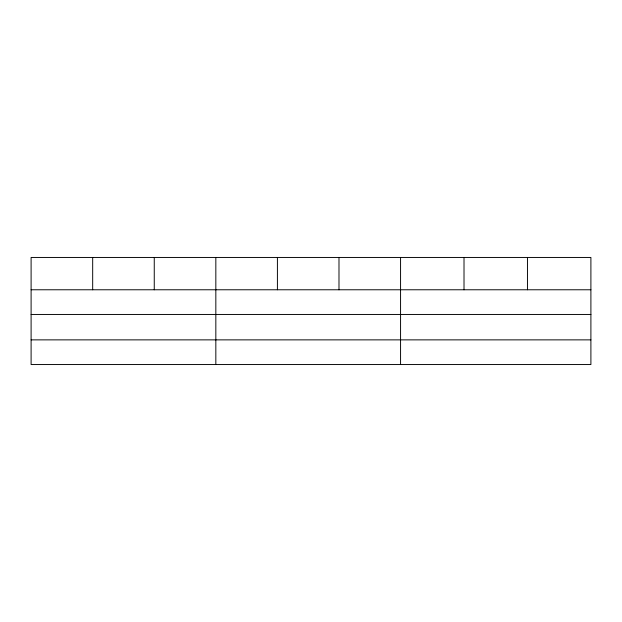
<?xml version="1.0" encoding="UTF-8"?>
<svg xmlns="http://www.w3.org/2000/svg" width="622" height="622" viewBox="0 0 622 622"><rect width="100%" height="100%" fill="white"/><g stroke="black" fill="none" stroke-linecap="round" stroke-linejoin="round"><path stroke-width="0.93" d="M590.9 314.452L590.9 257.454L31.1 257.454L31.1 364.546L590.9 364.546L590.9 314.452L31.1 314.452M31.1 289.774L590.9 289.774M31.1 339.869L590.9 339.869M527.456 257.454L527.456 289.774M464.012 257.454L464.012 289.774M400.568 257.454L400.568 364.546M338.99 257.454L338.99 289.774M277.412 257.454L277.412 289.774M215.834 257.454L215.834 364.546M154.256 257.454L154.256 289.774M92.678 257.454L92.678 289.774"/></g></svg>
